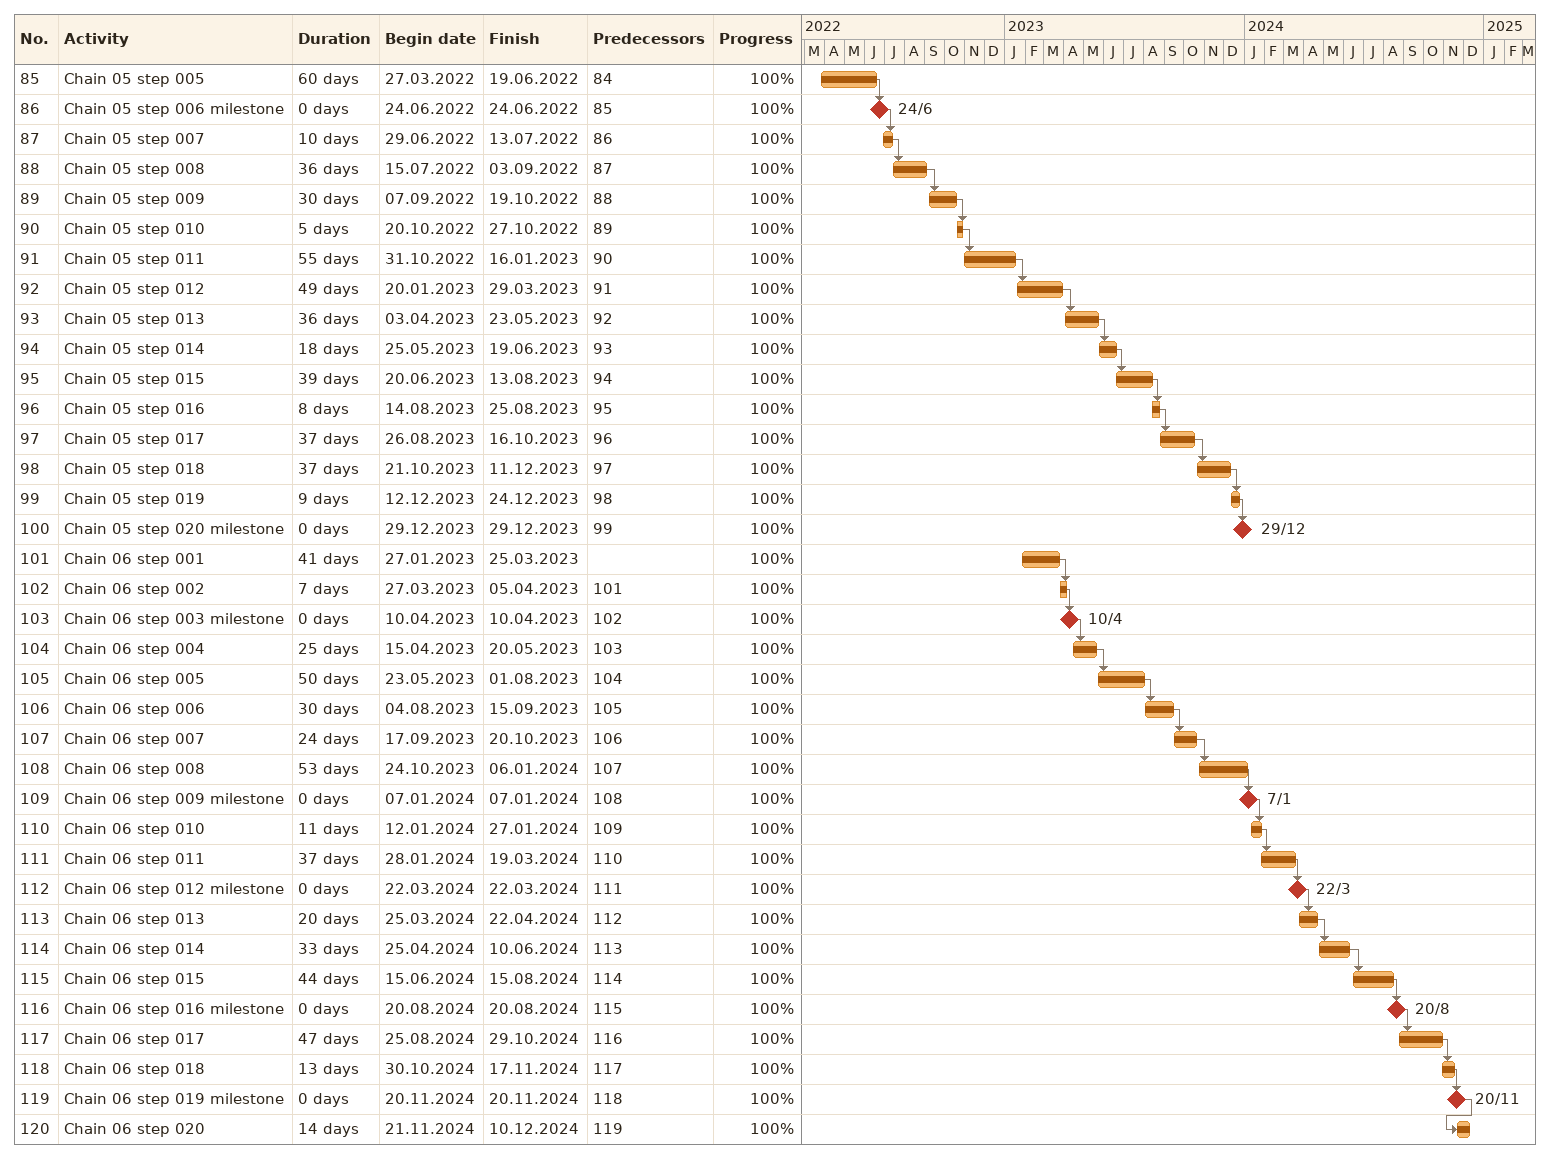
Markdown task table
| ID | Task | Duration | Start | Finish | Predecessors | % complete |
|---|---|---|---|---|---|---|
| 85 | Chain 05 step 005 | 60d | 2022-03-27 | 2022-06-19 | 84 | 100 |
| 86 | Chain 05 step 006 milestone | 0d | 2022-06-24 | 2022-06-24 | 85 | 100 |
| 87 | Chain 05 step 007 | 10d | 2022-06-29 | 2022-07-13 | 86 | 100 |
| 88 | Chain 05 step 008 | 36d | 2022-07-15 | 2022-09-03 | 87 | 100 |
| 89 | Chain 05 step 009 | 30d | 2022-09-07 | 2022-10-19 | 88 | 100 |
| 90 | Chain 05 step 010 | 5d | 2022-10-20 | 2022-10-27 | 89 | 100 |
| 91 | Chain 05 step 011 | 55d | 2022-10-31 | 2023-01-16 | 90 | 100 |
| 92 | Chain 05 step 012 | 49d | 2023-01-20 | 2023-03-29 | 91 | 100 |
| 93 | Chain 05 step 013 | 36d | 2023-04-03 | 2023-05-23 | 92 | 100 |
| 94 | Chain 05 step 014 | 18d | 2023-05-25 | 2023-06-19 | 93 | 100 |
| 95 | Chain 05 step 015 | 39d | 2023-06-20 | 2023-08-13 | 94 | 100 |
| 96 | Chain 05 step 016 | 8d | 2023-08-14 | 2023-08-25 | 95 | 100 |
| 97 | Chain 05 step 017 | 37d | 2023-08-26 | 2023-10-16 | 96 | 100 |
| 98 | Chain 05 step 018 | 37d | 2023-10-21 | 2023-12-11 | 97 | 100 |
| 99 | Chain 05 step 019 | 9d | 2023-12-12 | 2023-12-24 | 98 | 100 |
| 100 | Chain 05 step 020 milestone | 0d | 2023-12-29 | 2023-12-29 | 99 | 100 |
| 101 | Chain 06 step 001 | 41d | 2023-01-27 | 2023-03-25 |  | 100 |
| 102 | Chain 06 step 002 | 7d | 2023-03-27 | 2023-04-05 | 101 | 100 |
| 103 | Chain 06 step 003 milestone | 0d | 2023-04-10 | 2023-04-10 | 102 | 100 |
| 104 | Chain 06 step 004 | 25d | 2023-04-15 | 2023-05-20 | 103 | 100 |
| 105 | Chain 06 step 005 | 50d | 2023-05-23 | 2023-08-01 | 104 | 100 |
| 106 | Chain 06 step 006 | 30d | 2023-08-04 | 2023-09-15 | 105 | 100 |
| 107 | Chain 06 step 007 | 24d | 2023-09-17 | 2023-10-20 | 106 | 100 |
| 108 | Chain 06 step 008 | 53d | 2023-10-24 | 2024-01-06 | 107 | 100 |
| 109 | Chain 06 step 009 milestone | 0d | 2024-01-07 | 2024-01-07 | 108 | 100 |
| 110 | Chain 06 step 010 | 11d | 2024-01-12 | 2024-01-27 | 109 | 100 |
| 111 | Chain 06 step 011 | 37d | 2024-01-28 | 2024-03-19 | 110 | 100 |
| 112 | Chain 06 step 012 milestone | 0d | 2024-03-22 | 2024-03-22 | 111 | 100 |
| 113 | Chain 06 step 013 | 20d | 2024-03-25 | 2024-04-22 | 112 | 100 |
| 114 | Chain 06 step 014 | 33d | 2024-04-25 | 2024-06-10 | 113 | 100 |
| 115 | Chain 06 step 015 | 44d | 2024-06-15 | 2024-08-15 | 114 | 100 |
| 116 | Chain 06 step 016 milestone | 0d | 2024-08-20 | 2024-08-20 | 115 | 100 |
| 117 | Chain 06 step 017 | 47d | 2024-08-25 | 2024-10-29 | 116 | 100 |
| 118 | Chain 06 step 018 | 13d | 2024-10-30 | 2024-11-17 | 117 | 100 |
| 119 | Chain 06 step 019 milestone | 0d | 2024-11-20 | 2024-11-20 | 118 | 100 |
| 120 | Chain 06 step 020 | 14d | 2024-11-21 | 2024-12-10 | 119 | 100 |
